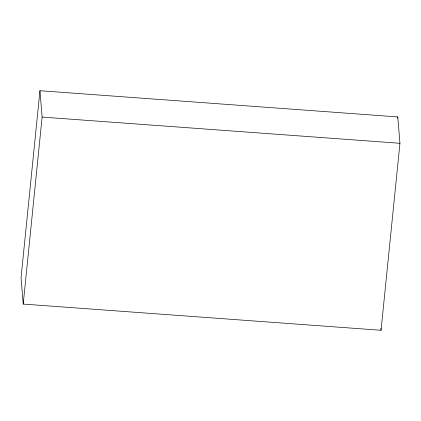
<?xml version="1.0" encoding="UTF-8"?>
<svg xmlns="http://www.w3.org/2000/svg" width="421" height="421" viewBox="0 0 421 421"><rect width="100%" height="100%" fill="white"/><g stroke="black" fill="none" stroke-linecap="round" stroke-linejoin="round"><path stroke-width="0.63" d="M39.953 90.715L21.05 277.713L23.218 304.078L381.047 330.285L399.95 143.287L397.782 116.922L39.953 90.715L42.121 117.085L23.218 304.078M397.65 118.227L397.782 116.922M42.121 117.085L399.95 143.287M380.889 328.354L381.047 330.285"/></g></svg>
